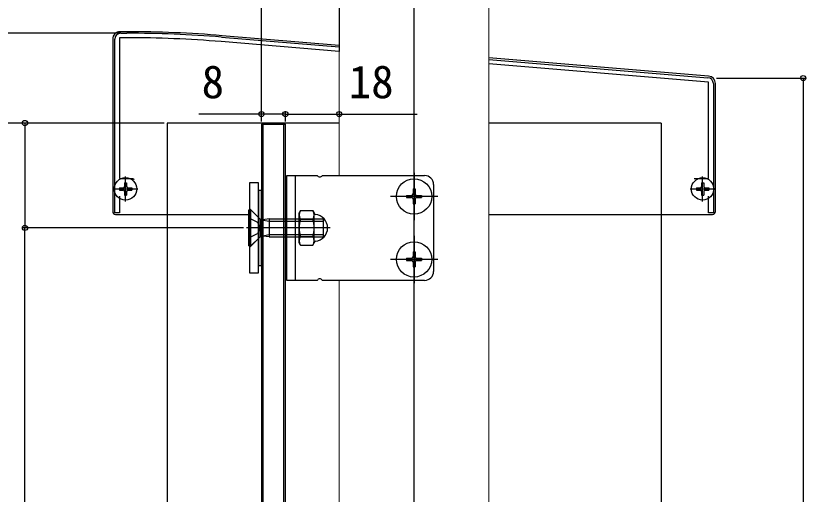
# Model space of a CAD drawing. Units: millimetres, scale not verified. Extents: x -875 to 875, y -1299 to 1293.
# Drawn here: x -718.1 to -454, y -484.2 to -324.5 of the extents above; entities that cross this region are included whole.
import ezdxf
from ezdxf.enums import TextEntityAlignment as Align

# ---------------------------------------------------------------- set-up
doc = ezdxf.new("R2010")
doc.units = ezdxf.units.MM
doc.header["$LTSCALE"] = 8
for name, color, linetype in [('0-3_YKK_11E', 7, 'Continuous'), ('0-5_YKK_13', 4, 'Continuous'), ('0-7_YKK_D', 6, 'Continuous'), ('0-9_YSS_K', 3, 'Continuous')]:
    doc.layers.add(name, color=color, linetype=linetype)
doc.layers.add('0-4_YKK_12', color=2, linetype='Continuous', lineweight=18)
doc.styles.add('ＭＳ ゴシック', font='')
doc.styles.get('ＭＳ ゴシック').set_extended_font_data('MS Gothic')

msp = doc.modelspace()

# ---------------------------------------------------------------- linework, layer by layer
at = {"layer": '0-3_YKK_11E'}
for p, q in [((-683, -330.296), (-681, -330.296)), ((-649.354, -331.6), (-610, -334.88)), ((-560, -339.046), (-486.834, -345.144))]:
    msp.add_line(p, q, dxfattribs=at)
for points in [[(-649.478, 886.905), (-610, 885.12), (-610, -336.385), (-649.478, -333.095)], [(-683.4, -384.696), (-683.4, -390.296), (-685, -390.296), (-685, -332.296)], [(-681, -331.796), (-683.4, -331.796), (-683.4, -378.796), (-678.984, -378.796), (-678.501, -379.167)], [(-491.4, -378.796), (-486.6, -378.796), (-486.6, -346.668), (-560, -340.552)], [(-485, -347.137), (-485, -390.296), (-486.6, -390.296), (-486.6, -384.696)]]:
    msp.add_lwpolyline(points, dxfattribs=at)
for centre, radius, start, end in [((-683, -332.296), 2, 90, 180), ((-681, -714.996), 384.7, 85.28145, 90), ((-681, -714.996), 383.2, 85.28154, 90), ((-487, -347.137), 2, 0, 85.23636)]:
    msp.add_arc(centre, radius, start, end, dxfattribs=at)
at = {"layer": '0-4_YKK_12'}
for p, q in [((-681.4, -379.796), (-681.4, -384.796)), ((-488.6, -379.796), (-488.6, -384.796)), ((-683.9, -382.296), (-678.9, -382.296)), ((-491.1, -382.296), (-486.1, -382.296)), ((-610, -412.796), (-610, -690.296))]:
    msp.add_line(p, q, dxfattribs=at)
for points in [[(-591.5, -259.796), (-610, -259.796), (-610, -377.796)], [(-610, -1037.796), (-610, -1080.296), (-560, -1080.296), (-560, -259.796)]]:
    msp.add_lwpolyline(points, dxfattribs=at)
at = {"layer": '0-5_YKK_13'}
for p, q in [((-680.96, -329.796), (-683.2, -329.796)), ((-685.7, -332.296), (-685.7, -389.796)), ((-610, -334.362), (-649.094, -331.117)), ((-486.593, -344.606), (-560, -338.513)), ((-484.3, -389.796), (-484.3, -347.098)), ((-635.5, -360.296), (-636, -360.796)), ((-628, -360.796), (-636, -360.796)), ((-636, -360.796), (-636, -1064.796)), ((-635.5, -360.296), (-635.5, -1065.296)), ((-628.5, -360.296), (-635.5, -360.296)), ((-628.5, -1065.296), (-628.5, -360.296)), ((-628.5, -360.296), (-628, -360.796)), ((-628, -1064.796), (-628, -360.796)), ((-585, -376.896), (-585, -392.696)), ((-681.75, -380.246), (-681.05, -380.246)), ((-681.75, -380.246), (-681.75, -381.446)), ((-681.4, -386.446), (-681.4, -378.146)), ((-681.05, -380.246), (-681.05, -381.446)), ((-624.6, -412.796), (-624.6, -377.796)), ((-615.634, -377.796), (-581.5, -377.796)), ((-488.95, -380.246), (-488.25, -380.246)), ((-488.95, -380.246), (-488.95, -381.446)), ((-488.6, -386.446), (-488.6, -378.146)), ((-488.25, -380.246), (-488.25, -381.446)), ((-685.55, -382.296), (-677.25, -382.296)), ((-683.45, -381.946), (-683.45, -382.646)), ((-683.45, -381.946), (-682.25, -381.946)), ((-683.45, -382.646), (-682.25, -382.646)), ((-680.55, -381.946), (-679.35, -381.946)), ((-680.55, -382.646), (-679.35, -382.646)), ((-679.35, -381.946), (-679.35, -382.646)), ((-585.35, -382.296), (-584.65, -382.296)), ((-585.35, -382.296), (-585.35, -383.946)), ((-584.65, -382.296), (-584.65, -383.946)), ((-578.5, -380.796), (-578.5, -409.796)), ((-492.75, -382.296), (-484.45, -382.296)), ((-490.65, -381.946), (-490.65, -382.646)), ((-490.65, -381.946), (-489.45, -381.946)), ((-490.65, -382.646), (-489.45, -382.646)), ((-487.75, -381.946), (-486.55, -381.946)), ((-487.75, -382.646), (-486.55, -382.646)), ((-486.55, -381.946), (-486.55, -382.646)), ((-681.75, -383.146), (-681.75, -384.346)), ((-681.75, -384.346), (-681.05, -384.346)), ((-681.05, -383.146), (-681.05, -384.346)), ((-577.1, -384.796), (-592.9, -384.796)), ((-587.5, -384.446), (-587.5, -385.146)), ((-587.5, -384.446), (-585.85, -384.446)), ((-587.5, -385.146), (-585.85, -385.146)), ((-584.15, -384.446), (-582.5, -384.446)), ((-584.15, -385.146), (-582.5, -385.146)), ((-582.5, -384.446), (-582.5, -385.146)), ((-488.95, -383.146), (-488.95, -384.346)), ((-488.95, -384.346), (-488.25, -384.346)), ((-488.25, -383.146), (-488.25, -384.346)), ((-585.35, -385.646), (-585.35, -387.296)), ((-585.35, -387.296), (-584.65, -387.296)), ((-584.65, -385.646), (-584.65, -387.296)), ((-684.7, -390.796), (-640.3, -390.796)), ((-640.25, -401.296), (-640.25, -389.296)), ((-640, -388.796), (-637, -391.796)), ((-639.5, -401.296), (-639.5, -389.296)), ((-639.5, -389.296), (-636.567, -392.229)), ((-622.953, -389.523), (-623.4, -390.296)), ((-623.4, -400.296), (-623.4, -390.296)), ((-560, -390.796), (-485.3, -390.796)), ((-640.25, -391.946), (-637.287, -393.391)), ((-636.274, -395.296), (-637.287, -393.391)), ((-636.453, -392.329), (-636.453, -398.264)), ((-635.949, -392.558), (-633.453, -393.046)), ((-633.453, -392.296), (-635.564, -392.57)), ((-633.453, -392.296), (-615.25, -392.296)), ((-633.453, -393.046), (-615.25, -393.046)), ((-622.953, -392.41), (-618.847, -392.41)), ((-615.25, -398.296), (-615.25, -392.296)), ((-613.035, -395.296), (-641.043, -395.296)), ((-636.274, -395.296), (-637.287, -397.201)), ((-640.25, -398.646), (-637.287, -397.201)), ((-639.5, -401.296), (-636.567, -398.364)), ((-635.949, -398.035), (-633.453, -397.546)), ((-633.453, -398.296), (-635.564, -398.022)), ((-633.453, -397.546), (-615.25, -397.546)), ((-622.953, -398.183), (-618.847, -398.183)), ((-585, -397.896), (-585, -413.696)), ((-640, -401.796), (-637, -398.796)), ((-622.953, -401.07), (-623.4, -400.296)), ((-585.35, -403.296), (-584.65, -403.296)), ((-585.35, -403.296), (-585.35, -404.946)), ((-584.65, -403.296), (-584.65, -404.946)), ((-577.1, -405.796), (-592.9, -405.796)), ((-587.5, -405.446), (-587.5, -406.146)), ((-587.5, -405.446), (-585.85, -405.446)), ((-587.5, -406.146), (-585.85, -406.146)), ((-585.35, -406.646), (-585.35, -408.296)), ((-584.65, -406.646), (-584.65, -408.296)), ((-584.15, -405.446), (-582.5, -405.446)), ((-584.15, -406.146), (-582.5, -406.146)), ((-582.5, -405.446), (-582.5, -406.146)), ((-585.35, -408.296), (-584.65, -408.296)), ((-581.5, -412.796), (-615.634, -412.796))]:
    msp.add_line(p, q, dxfattribs=at)
for points in [[(-617.366, -412.796), (-627.5, -412.796), (-627.5, -377.796), (-617.366, -377.796)], [(-640.25, -389.296), (-640, -389.296), (-639.5, -389.296)], [(-622.953, -389.523), (-618.847, -389.523), (-618.4, -390.296)], [(-622.953, -401.07), (-618.847, -401.07), (-618.4, -400.296), (-618.4, -390.296)], [(-633.453, -392.296), (-633.453, -398.296), (-615.25, -398.296)], [(-640.25, -401.296), (-640, -401.296), (-639.5, -401.296)]]:
    msp.add_lwpolyline(points, dxfattribs=at)
for points in [[(-640, -380.296), (-640, -410.296), (-637, -410.296), (-637, -380.296)], [(-637, -382.796), (-637, -407.796), (-636, -407.796), (-636, -382.796)], [(-628, -407.796), (-627.5, -407.796), (-627.5, -382.796), (-628, -382.796)]]:
    msp.add_lwpolyline(points, close=True, dxfattribs=at)
for centre, radius in [((-681.4, -382.296), 3.75), ((-681.4, -382.296), 3.75), ((-585, -384.796), 5.9), ((-488.6, -382.296), 3.75), ((-488.6, -382.296), 3.75), ((-585, -405.796), 5.9)]:
    msp.add_circle(centre, radius, dxfattribs=at)
for centre, radius, start, end in [((-683.2, -332.296), 2.5, 90, 180), ((-680.96, -714.996), 385.2, 85.25473, 90), ((-486.8, -347.098), 2.5, 0, 85.25473), ((-616.5, -377.296), 1, 210, 330), ((-581.5, -380.796), 3, 0, 90), ((-682.25, -381.446), 0.5, 270, 0), ((-682.25, -383.146), 0.5, 0, 90), ((-680.55, -381.446), 0.5, 180, 270), ((-680.55, -383.146), 0.5, 90, 180), ((-489.45, -381.446), 0.5, 270, 0), ((-489.45, -383.146), 0.5, 0, 90), ((-487.75, -381.446), 0.5, 180, 270), ((-487.75, -383.146), 0.5, 90, 180), ((-585.85, -383.946), 0.5, 270, 0), ((-585.85, -385.646), 0.5, 0, 90), ((-584.15, -383.946), 0.5, 180, 270), ((-584.15, -385.646), 0.5, 90, 180), ((-684.7, -389.796), 1, 180, 270), ((-620.844, -390.966), 2.556, 145.61575, 214.38425), ((-620.956, -390.966), 2.556, 325.61575, 34.38425), ((-617.9, -390.322), 0.5, 180, 264.26083), ((-485.3, -389.796), 1, 270, 0), ((-635.719, -391.38), 1.2, 225, 277.39547), ((-613.847, -395.296), 9.553, 162.41205, 197.58795), ((-627.953, -395.296), 9.553, 342.41205, 17.58795), ((-618.4, -395.296), 4.5, 275.73917, 84.26083), ((-635.719, -399.212), 1.2, 82.60453, 135), ((-620.844, -399.627), 2.556, 145.61575, 214.38425), ((-620.956, -399.627), 2.556, 325.61575, 34.38425), ((-617.9, -400.271), 0.5, 95.73917, 180), ((-585.85, -404.946), 0.5, 270, 0), ((-585.85, -406.646), 0.5, 0, 90), ((-584.15, -404.946), 0.5, 180, 270), ((-584.15, -406.646), 0.5, 90, 180), ((-581.5, -409.796), 3, 270, 0), ((-616.5, -413.296), 1, 30, 150)]:
    msp.add_arc(centre, radius, start, end, dxfattribs=at)
at = {"layer": '0-7_YKK_D'}
for p, q in [((-636, -359.796), (-636, -289.296)), ((-683, -330.296), (-776, -330.296)), ((-683, -330.296), (-776, -330.296)), ((-484, -345.296), (-454, -345.296)), ((-455, -345.296), (-455, -1080.296)), ((-636, -359.796), (-636, -356.296)), ((-628, -359.796), (-628, -356.296)), ((-628, -359.796), (-628, -356.296)), ((-610, -356.296), (-610, -358.296)), ((-668.5, -360.296), (-746, -360.296)), ((-668.5, -360.296), (-746, -360.296)), ((-668.5, -360.296), (-716, -360.296)), ((-715, -360.296), (-715, -395.296)), ((-642.043, -395.296), (-716, -395.296)), ((-674.5, -395.296), (-716, -395.296)), ((-715, -707.796), (-715, -395.296))]:
    msp.add_line(p, q, dxfattribs=at)
for points in [[(-628, -357.296), (-636, -357.296), (-656.955, -357.296)], [(-628, -357.296), (-610, -357.296), (-584.006, -357.296)]]:
    msp.add_lwpolyline(points, dxfattribs=at)
for centre in [(-455, -345.296), (-636, -357.296), (-628, -357.296), (-628, -357.296), (-610, -357.296), (-715, -360.296), (-715, -395.296), (-715, -395.296)]:
    msp.add_circle(centre, 0.875, dxfattribs=at)
at = {"layer": '0-9_YSS_K'}
for p, q in [((-585, -1200.296), (-585, -236.143)), ((-610, -360.296), (-667.5, -360.296)), ((-502.5, -360.296), (-560, -360.296)), ((-502.5, -360.296), (-502.5, -390.796)), ((-502.5, -390.796), (-502.5, -1093.838))]:
    msp.add_line(p, q, dxfattribs=at)
msp.add_lwpolyline([(-667.5, -360.296), (-667.5, -390.796), (-667.5, -1080.533)], dxfattribs=at)

# ---------------------------------------------------------------- texts
at = {"layer": '0-7_YKK_D', "style": 'ＭＳ ゴシック'}
for s, p in [('8', (-655.977, -355.296)), ('18', (-606.801, -355.296))]:
    msp.add_text(s, height=11, dxfattribs=at).set_placement(p, align=Align.BOTTOM_LEFT)

doc.saveas('drawing.dxf')
